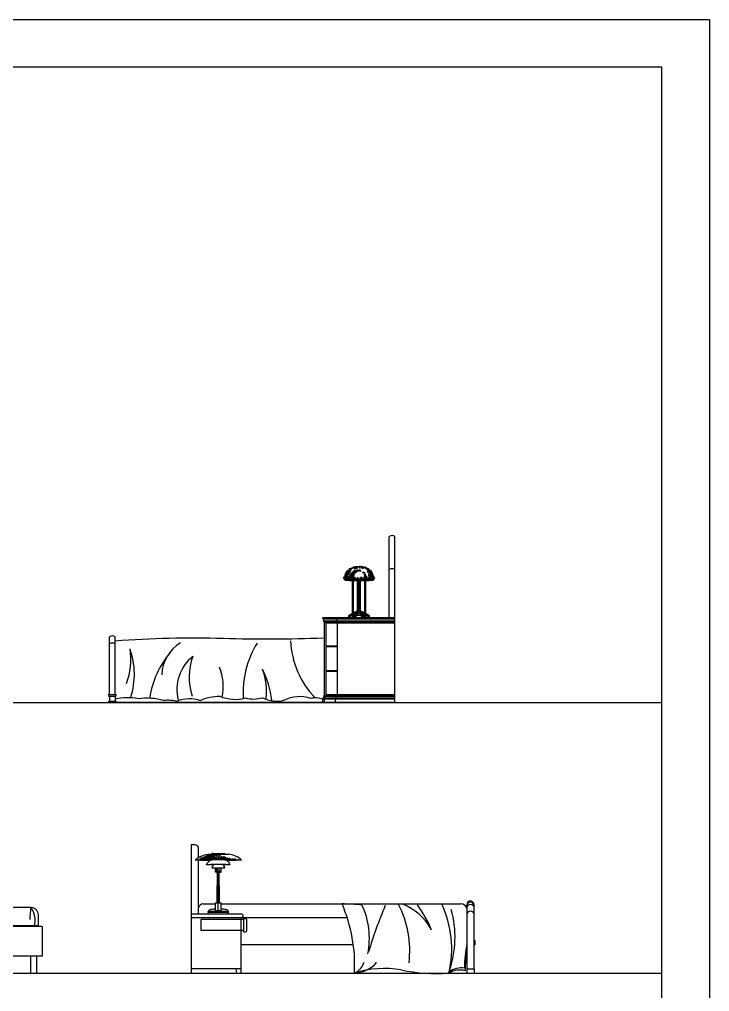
# Model space of a CAD drawing. Header units: inches. Extents: x 15.4 to 57.9, y 9.9 to 34.7.
# Drawn here: x 31.54 to 36.42, y 27.82 to 34.7 of the extents above; entities that cross this region are included whole.
import ezdxf

# ---------------------------------------------------------------- set-up
doc = ezdxf.new("R2010")
doc.units = ezdxf.units.IN
doc.header["$MEASUREMENT"] = 0
for name, color, linetype in [('02', 2, 'Continuous'), ('1', 1, 'Continuous'), ('kadrbm', 4, 'Continuous')]:
    doc.layers.add(name, color=color, linetype=linetype)

# ---------------------------------------------------------------- blocks, each defined once
blk = doc.blocks.new('kadrbm')
at = {"layer": 'kadrbm', "color": 4}
blk.add_lwpolyline([(0, 0), (0, 24.7972), (21, 24.7972), (21, 0), (0, 0)], close=True, dxfattribs=at)
blk.add_lwpolyline([(20.6631, 0.3257), (20.6631, 24.4603), (0.3369, 24.4603), (0.3369, 0.3257), (20.6631, 0.3257)], dxfattribs=at)

msp = doc.modelspace()

# ---------------------------------------------------------------- linework, layer by layer
at = {"layer": '02'}
for p, q in [((34.1525, 30.4671), (34.1525, 31.0412)), ((34.1925, 29.8671), (34.1925, 31.0412)), ((33.8915, 30.4978), (33.8915, 30.736)), ((33.8988, 30.4978), (33.8988, 30.7362)), ((33.9275, 30.5114), (33.9275, 30.7367)), ((33.9348, 30.5244), (33.9348, 30.7367)), ((33.9417, 30.5115), (33.9417, 30.7367)), ((33.949, 30.5105), (33.949, 30.7367)), ((33.9786, 30.4978), (33.9786, 30.7362)), ((33.9859, 30.4978), (33.9859, 30.736)), ((33.685, 30.4671), (34.1925, 30.4671)), ((33.685, 30.4581), (34.1925, 30.4581)), ((34.0111, 30.4817), (33.8663, 30.4817)), ((34.0093, 30.4842), (33.8681, 30.4842)), ((33.6902, 30.4451), (34.1925, 30.4451)), ((33.6925, 30.4371), (34.1925, 30.4371)), ((33.6925, 30.4371), (33.6925, 29.8671)), ((33.7045, 30.4371), (33.7045, 29.9171)), ((33.7045, 30.4306), (34.1925, 30.4306)), ((33.7825, 30.4371), (33.7825, 29.9171)), ((32.1725, 29.9236), (32.1725, 30.3312)), ((32.2125, 29.9236), (32.2125, 30.3312)), ((33.7045, 30.2666), (33.7825, 30.2666)), ((33.7045, 30.2616), (33.7825, 30.2616)), ((33.7045, 30.0926), (33.7825, 30.0926)), ((33.7045, 30.0876), (33.7825, 30.0876)), ((32.1672, 29.9236), (32.2177, 29.9236)), ((32.1672, 29.9236), (32.1672, 29.9105)), ((32.1672, 29.9105), (32.2177, 29.9105)), ((32.1725, 29.9105), (32.1725, 29.8751)), ((32.2125, 29.9105), (32.2125, 29.8751)), ((32.2177, 29.9236), (32.2177, 29.9105)), ((33.6885, 29.9107), (34.1925, 29.9105)), ((33.6925, 29.9171), (34.1925, 29.9171)), ((33.7045, 29.9236), (34.1925, 29.9236)), ((32.1672, 29.8751), (32.2177, 29.8751)), ((32.1672, 29.8751), (32.1672, 29.8671)), ((34.1925, 29.8671), (32.1672, 29.8671)), ((32.2177, 29.8751), (32.2177, 29.8671)), ((33.6821, 29.8916), (34.1925, 29.8916)), ((33.6821, 29.8671), (33.6821, 29.8916)), ((33.6846, 29.8989), (34.1925, 29.8989)), ((33.7721, 29.8671), (33.7721, 29.8916)), ((32.7516, 28.863), (32.7516, 27.953)), ((32.9219, 28.666), (32.9219, 28.6948)), ((32.9351, 28.4489), (32.9369, 28.6952)), ((32.9506, 28.4489), (32.9486, 28.6952)), ((32.9638, 28.666), (32.9638, 28.6948)), ((32.9638, 28.666), (32.9219, 28.666)), ((32.9401, 28.4489), (32.9401, 28.666)), ((32.9425, 28.3949), (32.9457, 28.666)), ((32.8369, 28.443), (32.9241, 28.443)), ((32.9241, 28.4489), (32.9625, 28.4489)), ((32.9241, 28.3949), (32.9241, 28.4489)), ((32.9625, 28.3949), (32.9625, 28.4489)), ((32.9625, 28.443), (34.6592, 28.443)), ((33.8547, 28.343), (32.7516, 28.343)), ((32.8705, 28.3845), (32.8705, 28.3879)), ((32.9241, 28.3949), (32.9625, 28.3949)), ((31.6678, 28.287), (30.0478, 28.287)), ((31.6978, 28.283), (30.0478, 28.283)), ((33.898, 28.153), (33.1016, 28.153)), ((31.6978, 28.073), (30.0478, 28.073)), ((31.6178, 27.953), (31.6178, 28.073)), ((33.1023, 27.983), (32.7516, 27.983)), ((32.7516, 27.953), (34.7536, 27.953)), ((34.6996, 27.9806), (34.6996, 27.9526))]:
    msp.add_line(p, q, dxfattribs=at)
for points in [[(33.8375, 30.7335, -0.211623), (33.8581, 30.7996, -0.394402), (34.0193, 30.7996, -0.211623), (34.04, 30.7335)], [(33.8915, 30.7273, -0.006413), (33.8451, 30.7291, -0.32566), (33.8375, 30.7335)], [(34.04, 30.7335, -0.261126), (34.0335, 30.7292, -0.006576), (33.9859, 30.7273, -0.006576)], [(33.9275, 30.7267, -0.003969), (33.8988, 30.7271, -0.003969)], [(33.9417, 30.7267, -0.000961), (33.9348, 30.7267, -0.000961)], [(33.9786, 30.7271, -0.004096), (33.949, 30.7267, -0.004096)], [(33.6925, 30.4371, -0.432361), (33.6902, 30.4451, 0.263016), (33.6886, 30.4518, -0.201838), (33.685, 30.4581, -0.639001), (33.685, 30.4671)], [(33.7825, 30.4371, -0.432361), (33.7802, 30.4451, 0.263016), (33.7786, 30.4518, -0.201838), (33.775, 30.4581, -0.639001), (33.775, 30.4671)], [(33.8663, 30.4671), (33.8663, 30.4817, -0.257824), (33.8799, 30.4896, 0.183308), (33.8902, 30.4978), (33.9872, 30.4978), (33.9975, 30.4896, -0.257824), (34.0111, 30.4817), (34.0111, 30.4671)], [(33.9025, 30.4978, -0.279541), (33.9207, 30.5099, -0.105641), (33.9567, 30.5099, -0.279541), (33.9749, 30.4978)], [(33.6838, 30.322, -0.019843), (32.9791, 30.3189, 0.02431), (32.2125, 30.3014)], [(32.2125, 29.8928, -0.111514), (32.3761, 29.8951, -0.104398), (32.5565, 29.8828, -0.120866), (32.6545, 29.8738, -0.890563), (32.6536, 29.878, -0.190537), (32.8144, 29.8809, -0.103435), (32.9535, 29.911, 0.169007), (33.1351, 29.8986, 0.135893), (33.2554, 29.9004, 0.179493), (33.4092, 29.8825, -0.218444), (33.5937, 29.8972, -0.149126), (33.6821, 29.8916)], [(33.6925, 29.9171, 0.341849), (33.6885, 29.9107, -0.238802), (33.6873, 29.9052, 0.305477), (33.6846, 29.8989, 0.343447), (33.6821, 29.8916)], [(33.7825, 29.9171, 0.341849), (33.7785, 29.9107, -0.238802), (33.7773, 29.9052, 0.305477), (33.7746, 29.8989, 0.343447), (33.7721, 29.8916)], [(32.7516, 28.863), (32.7716, 28.863, -0.414214), (32.8016, 28.833), (32.8016, 28.7695)], [(32.8814, 28.7485, -0.005704), (32.7787, 28.7513, -0.023086), (33.107, 28.7513, -0.005704), (33.0043, 28.7485)], [(32.7793, 28.7513, -0.178639), (32.8705, 28.7931), (33.0153, 28.7931)], [(32.9101, 28.7191), (32.8603, 28.7191, -0.227544), (32.893, 28.7548, -0.227544)], [(32.9034, 28.7931), (32.9034, 28.7954, -0.204461), (32.9057, 28.7965, 0.555281), (32.9049, 28.7985), (32.9049, 28.7994), (32.897, 28.7994), (32.897, 28.7985, 0.555281), (32.8963, 28.7965, -0.204461), (32.8986, 28.7954), (32.8986, 28.7931)], [(32.9405, 28.7931), (32.9405, 28.7954, 0.204461), (32.9382, 28.7965, -0.555281), (32.939, 28.7985), (32.939, 28.7994), (32.9468, 28.7994), (32.9468, 28.7985, -0.555281), (32.9476, 28.7965, 0.204461), (32.9453, 28.7954), (32.9453, 28.7931)], [(32.9824, 28.7939, 0.094811), (32.9787, 28.797), (32.9478, 28.797)], [(32.9927, 28.7548, -0.227544), (33.0255, 28.7191), (32.9757, 28.7191)], [(32.9824, 28.7931), (32.9824, 28.7954, 0.204461), (32.9802, 28.7965, -0.555282), (32.9809, 28.7985), (32.9809, 28.7994), (32.9888, 28.7994), (32.9888, 28.7985, -0.555282), (32.9895, 28.7965, 0.204461), (32.9873, 28.7954), (32.9873, 28.7931)], [(31.6178, 28.418, -0.414214), (31.6678, 28.368), (31.6678, 28.283)], [(34.7516, 27.983), (34.7516, 28.4378, 1), (34.7016, 28.4378), (34.7016, 27.983)], [(32.7516, 28.373), (33.1016, 28.373, -1), (33.1016, 28.343), (33.1016, 27.983)], [(33.1224, 28.34), (33.1334, 28.34, -0.414214), (33.1434, 28.33), (33.1434, 28.253, -0.414214), (33.1334, 28.243), (33.1224, 28.243), (33.1224, 28.34)], [(33.0695, 27.983, 0.465152), (33.0676, 27.9806), (33.0723, 27.953)], [(33.1043, 27.953), (33.1043, 27.981, 0.414214), (33.1023, 27.983)], [(34.7016, 27.983), (34.7516, 27.983, -0.414214), (34.7536, 27.981), (34.7536, 27.953)]]:
    msp.add_lwpolyline(points, format="xyb", dxfattribs=at)
for points in [[(32.8016, 28.7505), (32.8016, 28.373)], [(32.938, 28.797), (32.907, 28.797)], [(29.6678, 28.418), (31.6178, 28.418)], [(33.1224, 28.253), (32.8225, 28.253), (32.8225, 28.335), (33.1224, 28.335)], [(33.0153, 28.3879), (32.8705, 28.3879)], [(32.8705, 28.3845), (33.0153, 28.3845)], [(32.8709, 28.3845), (32.8709, 28.373)], [(33.0153, 28.373), (33.0153, 28.3879)], [(31.6978, 28.283), (31.6978, 28.073)], [(34.7516, 28.1831), (34.7576, 28.1831), (34.7576, 28.153), (34.7516, 28.153)], [(31.6578, 28.073), (31.6578, 27.953)]]:
    msp.add_lwpolyline(points, dxfattribs=at)
msp.add_circle((33.9533, 30.7479), 0.00614, dxfattribs=at)
for centre, radius, start, end in [((34.1725, 31.0099), 0.0372, 57.48047, 122.51953), ((34.1725, 30.7757), 0.0372, 57.48047, 122.51953), ((33.8329, 30.7479), 0.00614, 39.3666, 311.65693), ((33.9387, 29.1767), 1.56, 86.27884, 93.72116), ((34.0438, 30.7479), 0.00614, 237.54849, 131.52315), ((33.9388, 30.5179), 0.00771, 67.66512, 233.23807), ((32.1925, 30.2999), 0.0372, 57.48047, 122.51953), ((32.1925, 30.2499), 0.0372, 57.48047, 122.51953), ((32.8165, 30.0553), 0.2733, 121.19803, 178.57113), ((33.7913, 29.9357), 0.6736, 148.55549, 183.53792), ((34.0678, 30.3263), 0.6136, 182.16802, 223.84226), ((31.8226, 30.1709), 0.5014, 340.19462, 8.57737), ((31.8133, 30.0667), 0.5359, 342.20797, 19.51061), ((33.0875, 29.8063), 0.637, 139.56417, 171.44629), ((32.9512, 29.9588), 0.3008, 128.79761, 194.34353), ((33.1659, 30.0455), 0.4294, 159.88045, 198.23893), ((32.6178, 29.9783), 0.3606, 348.15645, 22.5745), ((32.662, 29.8041), 0.6643, 6.8273, 26.598), ((32.849, 29.9455), 0.4358, 353.23185, 20.96908), ((32.9132, 28.7858), 0.0127, 119.12076, 140.23048), ((33.0035, 28.6456), 0.1479, 45.59453, 85.43164), ((32.9429, 27.7376), 0.9842, 85.78037, 94.21963), ((32.9413, 28.6875), 0.0445, 130.15475, 171.82868), ((32.9429, 27.9364), 0.7588, 86.55783, 93.44217), ((32.9444, 28.6875), 0.0445, 8.17132, 49.84525), ((31.9365, 28.3482), 0.3263, 167.65334, 182.76284), ((31.478, 28.3227), 0.1692, 346.43017, 34.28536), ((32.8391, 28.4044), 0.0386, 93.19223, 166.00124), ((32.8948, 28.3739), 0.0281, 98.40642, 150.02094), ((32.9438, 28.1083), 0.2981, 93.79798, 100.26136), ((32.9438, 28.1083), 0.2981, 79.73864, 86.39797), ((32.9954, 28.3806), 0.0212, 20.34562, 85.92866), ((32.8186, 28.0106), 1.0887, 356.96439, 23.39728), ((31.2353, -21.493), 50.0027, 86.87736, 87.03942), ((33.4489, 28.1991), 0.5623, 348.67098, 24.86177), ((36.9712, 27.2174), 3.095, 156.93246, 163.37528), ((33.5742, 28.1116), 0.7227, 353.20232, 26.94192), ((34.0895, 28.0564), 0.4151, 30.01067, 67.71772), ((33.669, 27.9353), 0.8457, 22.24988, 36.2027), ((33.8411, 28.1249), 0.7527, 346.79668, 24.99593), ((33.8818, 28.2061), 0.7354, 340.86875, 15.58198), ((34.6565, 28.3937), 0.0494, 23.99623, 86.81418), ((34.7266, 28.4287), 0.025, 0, 180), ((34.7266, 28.4137), 0.025, 0, 180), ((34.7266, 28.3662), 0.025, 0, 180), ((35.7196, 27.965), 1.0365, 169.17742, 178.68366), ((35.6947, 27.9681), 1.0064, 170.69076, 179.92821), ((34.1185, 27.2725), 0.7129, 80.43295, 107.34327), ((33.8505, 28.0691), 0.1295, 301.24668, 342.80227), ((33.9156, 28.1451), 0.1871, 273.74293, 321.78874), ((34.6641, 27.8423), 0.1477, 82.4667, 126.74828), ((34.7016, 27.981), 0.002, 90, 189.78241), ((34.484, 29.1415), 1.1919, 258.03639, 274.32354), ((34.6497, 27.8314), 0.1433, 74.36067, 121.9546)]:
    msp.add_arc(centre, radius, start, end, dxfattribs=at)
for p in [(33.8702, 30.8067), (33.872, 30.8113), (33.8784, 30.8091), (33.8796, 30.8054), (33.8839, 30.8113), (33.887, 30.814), (33.8903, 30.8158), (33.8945, 30.819), (33.897, 30.819), (33.9019, 30.8227), (33.9068, 30.8204), (33.9077, 30.814), (33.9081, 30.824), (33.9106, 30.8252), (33.9114, 30.8231), (33.9178, 30.814), (33.9187, 30.825), (33.9224, 30.825), (33.9242, 30.8195), (33.9304, 30.8029), (33.9306, 30.8268), (33.9361, 30.8268), (33.9391, 30.8029), (33.944, 30.8017), (33.9443, 30.8195), (33.9452, 30.8277), (33.9553, 30.8268), (33.9571, 30.8195), (33.9636, 30.8259), (33.9663, 30.8167), (33.969, 30.8231), (33.9713, 30.8215), (33.9791, 30.8186), (33.9812, 30.8227), (33.9855, 30.8158), (33.9919, 30.8113), (33.9961, 30.8116), (33.9998, 30.8029), (34.0002, 30.8049), (34.0035, 30.8017), (34.0038, 30.8113), (34.0057, 30.8067), (34.0085, 30.8029), (34.0112, 30.8021), (33.8381, 30.7518), (33.8381, 30.7417), (33.8381, 30.7381), (33.839, 30.7582), (33.84, 30.7454), (33.8418, 30.7353), (33.8427, 30.7518), (33.8436, 30.7646), (33.8436, 30.7619), (33.8436, 30.7573), (33.8436, 30.7454), (33.8461, 30.7484), (33.8464, 30.7472), (33.8473, 30.7363), (33.8486, 30.7757), (33.8486, 30.7608), (33.8486, 30.7571), (33.8486, 30.7422), (33.8491, 30.7838), (33.8499, 30.7831), (33.8499, 30.772), (33.8499, 30.7658), (33.8519, 30.739), (33.8536, 30.7732), (33.8536, 30.7583), (33.8537, 30.7792), (33.8537, 30.7454), (33.8546, 30.7893), (33.8548, 30.7521), (33.8555, 30.7591), (33.8574, 30.7939), (33.8574, 30.7856), (33.8583, 30.7692), (33.8583, 30.75), (33.8583, 30.7372), (33.8598, 30.793), (33.8598, 30.7435), (33.861, 30.7957), (33.8628, 30.7802), (33.8638, 30.7984), (33.8638, 30.739), (33.8647, 30.7454), (33.8656, 30.7555), (33.866, 30.7336), (33.8672, 30.8004), (33.8674, 30.7866), (33.8693, 30.7738), (33.8697, 30.7472), (33.8711, 30.7609), (33.8711, 30.7463), (33.872, 30.7966), (33.872, 30.7381), (33.8747, 30.7545), (33.8747, 30.7527), (33.8747, 30.739), (33.8766, 30.7902), (33.8766, 30.75), (33.8775, 30.7655), (33.8784, 30.7427), (33.8793, 30.7564), (33.8793, 30.7463), (33.8793, 30.7381), (33.8802, 30.7719), (33.8802, 30.7491), (33.8812, 30.7545), (33.8821, 30.7664), (33.8821, 30.7399), (33.883, 30.7774), (33.8839, 30.7591), (33.8848, 30.7463), (33.8857, 30.7783), (33.8857, 30.7719), (33.8857, 30.7637), (33.8866, 30.7436), (33.8883, 30.7521), (33.8894, 30.7628), (33.8894, 30.7536), (33.8895, 30.7744), (33.8908, 30.7843), (33.8912, 30.7884), (33.8912, 30.76), (33.8912, 30.7454), (33.892, 30.7695), (33.892, 30.7559), (33.8931, 30.7683), (33.8931, 30.7399), (33.8945, 30.7744), (33.8949, 30.7829), (33.8949, 30.7509), (33.8967, 30.7747), (33.8967, 30.7408), (33.897, 30.7893), (33.897, 30.746), (33.8986, 30.7564), (33.8994, 30.7831), (33.9004, 30.7884), (33.9013, 30.7683), (33.9019, 30.7732), (33.9022, 30.7454), (33.9031, 30.739), (33.904, 30.7994), (33.9056, 30.7435), (33.9068, 30.7372), (33.9069, 30.7806), (33.9069, 30.741), (33.9077, 30.792), (33.9081, 30.798), (33.9081, 30.788), (33.9086, 30.75), (33.9105, 30.7436), (33.9105, 30.739), (33.9131, 30.7942), (33.9131, 30.7868), (33.9132, 30.7884), (33.9168, 30.7992), (33.9196, 30.7408), (33.9224, 30.793), (33.9242, 30.7381), (33.9279, 30.7992), (33.9279, 30.7955), (33.9297, 30.7491), (33.9379, 30.7399), (33.9391, 30.798), (33.9478, 30.798), (33.9489, 30.7436), (33.9589, 30.741), (33.9626, 30.7361), (33.9651, 30.7868), (33.9651, 30.7373), (33.9688, 30.7422), (33.9726, 30.7856), (33.9726, 30.741), (33.9726, 30.7373), (33.9738, 30.7447), (33.975, 30.7509), (33.9763, 30.7707), (33.9775, 30.7806), (33.9775, 30.7596), (33.98, 30.7435), (33.9812, 30.7583), (33.9812, 30.7521), (33.9812, 30.7398), (33.9825, 30.7732), (33.9837, 30.7435), (33.9849, 30.7645), (33.9862, 30.7571), (33.9862, 30.7497), (33.9874, 30.7435), (33.9874, 30.7385), (33.9899, 30.7583), (33.9924, 30.7521), (33.9924, 30.7398), (33.9936, 30.7435), (33.9993, 30.7902), (33.9998, 30.7385), (34.0038, 30.7966), (34.006, 30.746), (34.006, 30.7398), (34.0066, 30.7738), (34.0073, 30.7645), (34.0085, 30.788), (34.0097, 30.7955), (34.0102, 30.7555), (34.0121, 30.7939), (34.0121, 30.739), (34.013, 30.7802), (34.0135, 30.7856), (34.0147, 30.7781), (34.0147, 30.7472), (34.0172, 30.788), (34.0172, 30.7744), (34.0176, 30.7692), (34.0176, 30.75), (34.0176, 30.7372), (34.0184, 30.7794), (34.0185, 30.7939), (34.0196, 30.7682), (34.0196, 30.7559), (34.0203, 30.7902), (34.0221, 30.7571), (34.0234, 30.7856), (34.0234, 30.7744), (34.0234, 30.7435), (34.024, 30.7783), (34.0246, 30.7695), (34.0246, 30.7658), (34.0246, 30.7608), (34.0246, 30.7509), (34.0246, 30.7385), (34.0258, 30.7831), (34.0258, 30.7583), (34.0258, 30.7509), (34.0267, 30.7838), (34.0283, 30.7695), (34.0286, 30.7646), (34.0286, 30.7363), (34.0295, 30.7555), (34.0295, 30.7472), (34.0295, 30.7399), (34.0304, 30.7756), (34.0304, 30.7381), (34.0308, 30.7695), (34.0322, 30.7674), (34.0322, 30.7454), (34.0331, 30.7518), (34.0345, 30.7621), (34.035, 30.7573), (34.0368, 30.7582), (34.037, 30.7497), (34.0377, 30.7454), (34.0377, 30.7417), (34.0377, 30.7381), (33.8674, 30.4679), (33.8677, 30.4769), (33.868, 30.4784), (33.868, 30.4694), (33.8706, 30.4714), (33.8709, 30.4758), (33.8709, 30.4673), (33.8712, 30.4796), (33.8747, 30.4851), (33.8753, 30.486), (33.8767, 30.4716), (33.8767, 30.468), (33.8802, 30.4685), (33.8846, 30.4883), (33.8849, 30.4892), (33.8858, 30.4883), (33.889, 30.4924), (33.8898, 30.468), (33.8918, 30.4721), (33.8921, 30.4776), (33.8925, 30.486), (33.893, 30.4906), (33.8945, 30.479), (33.8954, 30.4894), (33.8962, 30.4877), (33.8962, 30.4679), (33.8968, 30.4967), (33.8986, 30.4711), (33.8991, 30.4743), (33.9006, 30.4862), (33.9014, 30.4902), (33.904, 30.4732), (33.9041, 30.4993), (33.9044, 30.4982), (33.9047, 30.4755), (33.9058, 30.4857), (33.9067, 30.5028), (33.9088, 30.4732), (33.9093, 30.4746), (33.9099, 30.504), (33.9114, 30.5046), (33.913, 30.4685), (33.9131, 30.5008), (33.9135, 30.4847), (33.9135, 30.4736), (33.914, 30.4793), (33.914, 30.468), (33.915, 30.4872), (33.9166, 30.5017), (33.9169, 30.5083), (33.9172, 30.5072), (33.9186, 30.4786), (33.9201, 30.5092), (33.9221, 30.5072), (33.9226, 30.4852), (33.9227, 30.5017), (33.9246, 30.4887), (33.9262, 30.5011), (33.9265, 30.5069), (33.9274, 30.5095), (33.9323, 30.5025), (33.935, 30.5101), (33.9393, 30.511), (33.9425, 30.5101), (33.9451, 30.5025), (33.9486, 30.5095), (33.9509, 30.5069), (33.9509, 30.5022), (33.9524, 30.5095), (33.9528, 30.4887), (33.9548, 30.4852), (33.9563, 30.468), (33.9568, 30.4736), (33.9576, 30.5014), (33.9582, 30.5086), (33.9588, 30.5072), (33.9589, 30.4862), (33.9589, 30.4786), (33.9599, 30.469), (33.9604, 30.4862), (33.9605, 30.5083), (33.9608, 30.5017), (33.9614, 30.4761), (33.9625, 30.5078), (33.9634, 30.4793), (33.964, 30.4688), (33.966, 30.5046), (33.9663, 30.47), (33.9664, 30.4872), (33.9675, 30.5002), (33.9684, 30.4679), (33.9687, 30.4766), (33.9701, 30.4764), (33.9704, 30.5017), (33.973, 30.4982), (33.973, 30.4892), (33.9742, 30.4845), (33.9748, 30.4697), (33.9759, 30.4735), (33.9762, 30.47), (33.9768, 30.4854), (33.9788, 30.4676), (33.9797, 30.4903), (33.9812, 30.4679), (33.9815, 30.4868), (33.9818, 30.4758), (33.9829, 30.479), (33.9832, 30.4961), (33.9846, 30.4716), (33.985, 30.4886), (33.9852, 30.4967), (33.9856, 30.4721), (33.9864, 30.486), (33.9871, 30.4776), (33.9876, 30.468), (33.9882, 30.4921), (33.9931, 30.488), (33.9937, 30.4892), (33.9972, 30.4685), (33.9981, 30.4877), (34.0008, 30.468), (34.001, 30.4854), (34.0033, 30.4766), (34.0042, 30.4723), (34.005, 30.4697), (34.0091, 30.4682), (34.0097, 30.4807), (34.0097, 30.4769), (32.8088, 28.7555), (32.811, 28.7566), (32.8143, 28.7533), (32.8155, 28.7566), (32.8195, 28.7646), (32.8221, 28.7566), (32.8247, 28.7625), (32.8255, 28.7578), (32.8288, 28.76), (32.8333, 28.7578), (32.8342, 28.7698), (32.8373, 28.7646), (32.8394, 28.7541), (32.8399, 28.7633), (32.8422, 28.7667), (32.8422, 28.76), (32.8446, 28.7562), (32.8455, 28.7722), (32.8466, 28.7655), (32.8467, 28.7688), (32.8478, 28.7594), (32.8478, 28.7562), (32.8489, 28.7633), (32.8511, 28.7689), (32.853, 28.7782), (32.853, 28.7709), (32.8551, 28.7573), (32.8555, 28.7722), (32.8555, 28.7622), (32.8583, 28.7761), (32.8589, 28.7689), (32.8593, 28.7594), (32.8603, 28.7646), (32.8624, 28.7793), (32.8624, 28.7562), (32.8633, 28.7744), (32.8633, 28.7678), (32.8633, 28.7622), (32.8635, 28.7573), (32.8666, 28.7834), (32.8678, 28.7655), (32.8687, 28.7813), (32.8689, 28.7589), (32.8698, 28.773), (32.8722, 28.7822), (32.8729, 28.7855), (32.8733, 28.7622), (32.8745, 28.78), (32.8771, 28.7709), (32.8771, 28.7594), (32.8789, 28.7767), (32.8792, 28.7698), (32.8802, 28.7824), (32.8811, 28.7611), (32.8813, 28.7615), (32.8823, 28.7887), (32.8845, 28.7867), (32.8855, 28.7646), (32.8856, 28.7733), (32.8867, 28.7833), (32.8876, 28.7855), (32.8876, 28.7573), (32.8889, 28.7778), (32.8928, 28.7845), (32.8928, 28.7657), (32.8939, 28.7573), (32.8945, 28.7867), (32.8956, 28.78), (32.8956, 28.7678), (32.8978, 28.7878), (32.9001, 28.7833), (32.9022, 28.7594), (32.9022, 28.7562), (32.9033, 28.7866), (32.9033, 28.7646), (32.9033, 28.7573), (32.9034, 28.7755), (32.9067, 28.7856), (32.909, 28.7767), (32.909, 28.7589), (32.9096, 28.7615), (32.9106, 28.7855), (32.9112, 28.7867), (32.9117, 28.7761), (32.9127, 28.7657), (32.9168, 28.76), (32.9179, 28.7578), (32.919, 28.7811), (32.92, 28.7709), (32.9232, 28.7615), (32.9257, 28.7889), (32.9274, 28.7594), (32.9295, 28.7583), (32.9301, 28.7633), (32.9335, 28.7822), (32.9337, 28.773), (32.9346, 28.7889), (32.9347, 28.7625), (32.9347, 28.7573), (32.9379, 28.7578), (32.941, 28.7625), (32.9431, 28.7698), (32.9435, 28.7889), (32.945, 28.7662), (32.9452, 28.7583), (32.9473, 28.774), (32.9494, 28.7583), (32.9513, 28.7856), (32.9528, 28.7619), (32.9546, 28.7583), (32.9568, 28.7889), (32.958, 28.7633), (32.9588, 28.7719), (32.9613, 28.7678), (32.9624, 28.7593), (32.9661, 28.7761), (32.9672, 28.7604), (32.9672, 28.7562), (32.9711, 28.7645), (32.9711, 28.7584), (32.9735, 28.7698), (32.9735, 28.7633), (32.9745, 28.7573), (32.9787, 28.7552), (32.9798, 28.7584), (32.9829, 28.7751), (32.9836, 28.7667), (32.9847, 28.7633), (32.9869, 28.7611), (32.9891, 28.7622), (32.9923, 28.7709), (32.9958, 28.76), (32.9969, 28.7655), (33.0025, 28.7589), (33.0047, 28.7566), (33.0058, 28.7655), (33.0136, 28.76), (33.0214, 28.7633), (33.0214, 28.7589), (33.0292, 28.7566), (33.0381, 28.7589), (33.0437, 28.7578), (33.0499, 28.7541), (33.0515, 28.7566), (33.0552, 28.7594), (33.0614, 28.7552), (33.0656, 28.7583), (33.0803, 28.7541), (32.925, 28.6707), (32.9253, 28.687), (32.9253, 28.6818), (32.9253, 28.6766), (32.9263, 28.6745), (32.9295, 28.6797), (32.9305, 28.6724), (32.9326, 28.6703), (32.9511, 28.6733), (32.9571, 28.6737), (32.9614, 28.671), (32.9618, 28.6737), (32.9323, 28.6677), (32.9501, 28.666), (32.9511, 28.6667), (32.9561, 28.6663), (32.9574, 28.667)]:
    msp.add_point(p, dxfattribs=at)
at = {"layer": '1'}
for p, q in [((15.7844, 29.8671), (36.0806, 29.8671)), ((15.7844, 27.953), (36.0806, 27.953))]:
    msp.add_line(p, q, dxfattribs=at)

# ---------------------------------------------------------------- block references
at = {"layer": 'kadrbm'}
msp.add_blockref('kadrbm', (15.4175, 9.9004), dxfattribs=at)

doc.saveas('drawing.dxf')
